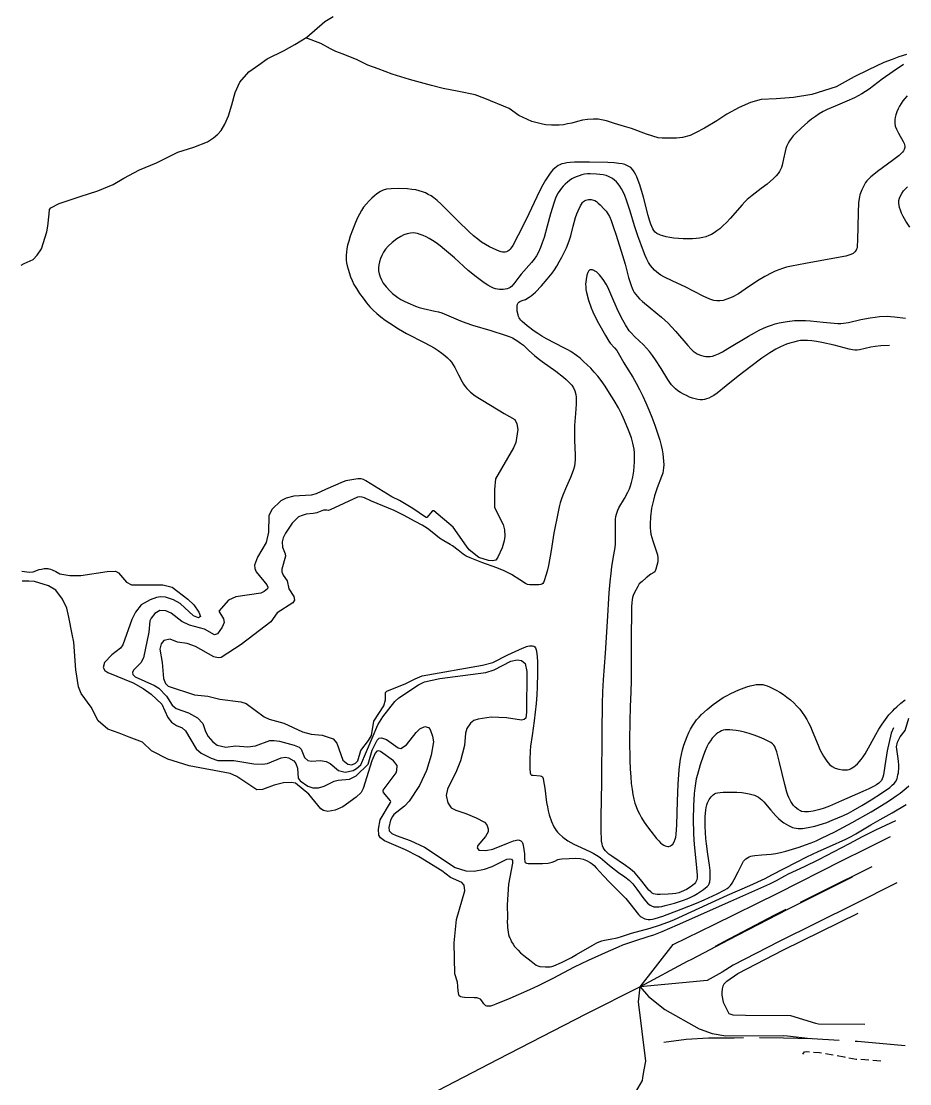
# Model space of a CAD drawing. Header units: millimetres. Extents: x 220021 to 223505, y 489325 to 491820.
# Drawn here: x 220023 to 220579, y 490532 to 491198 of the extents above; entities that cross this region are included whole.
import ezdxf

# ---------------------------------------------------------------- set-up
doc = ezdxf.new("R2010")
doc.units = ezdxf.units.MM
doc.linetypes.add('50M10', pattern=[60, 50, -10])
doc.linetypes.add('5M2P5', pattern=[7.5, 5, -2.5])
for name, color, linetype in [('A0013110', 8, 'Continuous'), ('A0013112', 8, 'Continuous'), ('A0023210', 8, 'Continuous'), ('A0023212', 8, 'Continuous'), ('A0033324', 8, '5M2P5'), ('C0523121', 8, '50M10'), ('E0022112', 8, 'Continuous'), ('F0017111', 8, 'Continuous'), ('F0017114', 8, 'Continuous')]:
    doc.layers.add(name, color=color, linetype=linetype)

msp = doc.modelspace()

# ---------------------------------------------------------------- linework, layer by layer
at = {"layer": 'A0013110', "flags": 128}
msp.add_lwpolyline([(220462.95, 490594.497), (220462.347, 490593.228), (220461.849, 490591.429), (220461.539, 490589.189), (220461.666, 490587.534), (220462.579, 490583.181), (220466.092, 490576.067), (220468.47, 490575.261), (220476.499, 490574.978), (220504.565, 490574.882), (220520.248, 490570.044), (220522.08, 490569.605), (220551.21, 490569.412)], dxfattribs=at)
at = {"layer": 'A0013112', "flags": 128}
msp.add_lwpolyline([(220462.95, 490594.497), (220464.853, 490596.289), (220471.701, 490601.067), (220500.181, 490615.892), (220546.959, 490638.969)], dxfattribs=at)
at = {"layer": 'A0023210'}
msp.add_lwpolyline([(220401.167, 490515.145), (220406.183, 490523.938), (220411.97, 490534.084), (220412.24, 490535.727), (220412.889, 490539.677), (220413.956, 490546.166), (220409.454, 490583.39), (220410.554, 490592.683), (220415.681, 490586.609), (220425.848, 490578.568), (220447.515, 490566.356), (220448.171, 490566.124), (220455.671, 490563.479), (220464.168, 490561.942), (220500.019, 490562.293), (220502.802, 490562.074), (220517.223, 490560.317)], dxfattribs=at)
at = {"layer": 'A0023212', "flags": 128}
for points in [[(220410.554, 490592.683), (220431.221, 490619.178), (220456.891, 490631.79), (220496.753, 490651.416), (220537.088, 490671.982), (220552.143, 490679.453), (220567.198, 490686.923)], [(220571.264, 490657.85), (220544.24, 490644.344), (220497.612, 490621.184), (220468.823, 490606.375), (220461.752, 490602.009), (220452.366, 490596.62), (220410.554, 490592.683)]]:
    msp.add_lwpolyline(points, dxfattribs=at)
at = {"layer": 'A0023212'}
msp.add_lwpolyline([(220543.36, 490661.412), (220502.712, 490641.175), (220465.53, 490622.009), (220442.672, 490609.909), (220440.032, 490608.625), (220410.554, 490592.683), (220376.429, 490575.711), (220348.936, 490561.443), (220321.442, 490547.174), (220262.26, 490516.475), (220241.093, 490505.495), (220230.712, 490500.111), (220213.255, 490491.056), (220191.013, 490479.518), (220184.728, 490476.258), (220172.307, 490469.815), (220132.924, 490449.387), (220112.403, 490438.742), (220079.221, 490422.56), (220040.958, 490401.853), (220024.432, 490393.344)], dxfattribs=at)
at = {"layer": 'A0033324', "flags": 128}
msp.add_lwpolyline([(220512.428, 490550.452), (220513.426, 490551.994), (220514.91, 490552.157), (220522.724, 490551.687), (220538.309, 490548.821), (220545.808, 490547.523), (220562.172, 490546.38)], dxfattribs=at)
at = {"layer": 'C0523121', "flags": 128}
for points in [[(220555.509, 490667.825), (220525.287, 490652.791), (220494.162, 490637.389), (220462.907, 490620.966), (220450.655, 490614.598)], [(220425.316, 490558.1), (220439.249, 490559.988), (220453.352, 490560.808), (220469.369, 490560.849), (220484.546, 490560.978), (220500.31, 490560.782), (220518.189, 490560.29), (220546.59, 490558.672), (220576.366, 490555.988)]]:
    msp.add_lwpolyline(points, dxfattribs=at)
at = {"layer": 'E0022112', "flags": 128}
for points in [[(220022.892, 491044.85), (220024.718, 491045.863), (220030.271, 491048.369), (220032.943, 491051.168), (220035.55, 491055.154), (220038.818, 491065.653), (220039.44, 491069.197), (220040.286, 491076.902), (220040.635, 491079.715), (220041.383, 491080.778), (220046.59, 491083.43), (220059.74, 491087.904), (220070.878, 491091.49), (220080.466, 491095.389), (220087.191, 491099.404), (220097.016, 491104.473), (220107.541, 491108.985), (220120.956, 491115.537), (220130.956, 491118.684), (220139.586, 491122.184), (220143.322, 491124.664), (220145.927, 491126.857), (220148.103, 491129.155), (220150.387, 491133.242), (220152.678, 491138.321), (220154.77, 491145.216), (220156.875, 491153.065), (220159.702, 491159.369), (220165.489, 491166.048), (220171.612, 491170.42), (220176.96, 491174.046), (220187.571, 491179.337), (220194.284, 491183.09), (220201.701, 491187.722), (220212.952, 491197.515), (220218.322, 491200.662)], [(220577.294, 491176.831), (220572.561, 491175.266), (220568.369, 491173.705), (220563.017, 491171.812), (220553.433, 491167.149), (220544.607, 491162.78), (220533.205, 491156.543), (220517.937, 491151.714), (220506.623, 491149.778), (220495.662, 491149.073), (220486.323, 491148.572), (220479.512, 491146.825), (220472.509, 491143.513), (220464.698, 491139.461), (220458.463, 491135.223), (220450.718, 491130.753), (220445.187, 491127.706), (220441.786, 491126.061), (220436.998, 491124.752), (220433.231, 491124.4), (220430.684, 491124.32), (220427.118, 491124.296), (220424.237, 491124.389), (220421.769, 491124.698), (220414.406, 491126.864), (220405.122, 491130.403), (220400.599, 491131.757), (220394.467, 491133.642), (220389.515, 491135.309), (220384.228, 491136.268), (220381.242, 491136.378), (220377.592, 491136.109), (220374.348, 491135.601), (220371.249, 491134.797), (220367.604, 491133.843), (220365.063, 491133.289), (220362.477, 491132.791), (220359.701, 491132.465), (220357.144, 491132.457), (220355.043, 491132.516), (220351.416, 491132.749), (220349.344, 491133.141), (220342.704, 491134.771), (220334.468, 491138.62), (220328.533, 491143.019), (220313.112, 491149.212), (220307.259, 491151.537), (220296.942, 491153.717), (220287.054, 491155.574), (220279.802, 491157.288), (220265.966, 491161.055), (220255.255, 491164.562), (220246.327, 491167.75), (220239.961, 491170.165), (220233.268, 491173.499), (220224.552, 491177.043), (220219.968, 491178.77), (220216.516, 491180.396), (220210.441, 491183.68), (220201.011, 491187.292)]]:
    msp.add_lwpolyline(points, dxfattribs=at)
at = {"layer": 'F0017111'}
for points, elevation in [([(220575.502, 491170.525), (220568.871, 491166.155), (220562.083, 491161.288), (220553.873, 491155.119), (220551.542, 491153.54), (220549.297, 491152.157), (220544.772, 491149.688), (220540.017, 491147.466), (220532.576, 491144.516), (220527.588, 491142.319), (220525.115, 491141.036), (220522.663, 491139.594), (220520.243, 491138.003), (220517.865, 491136.279), (220515.545, 491134.45), (220511.251, 491130.738), (220507.686, 491127.326), (220506.23, 491125.749), (220505.003, 491124.237), (220503.982, 491122.754), (220503.133, 491121.256), (220502.423, 491119.691), (220501.817, 491117.969), (220501.279, 491115.994), (220500.307, 491111.375), (220499.426, 491107.418), (220498.968, 491105.954), (220498.442, 491104.689), (220497.789, 491103.495), (220496.894, 491102.249), (220495.628, 491100.828), (220493.921, 491099.158), (220489.93, 491095.676), (220486.252, 491092.835), (220480.658, 491088.572), (220477.492, 491085.889), (220476.044, 491084.453), (220474.303, 491082.543), (220466.88, 491074.061), (220464.462, 491071.515), (220462.27, 491069.39), (220460.292, 491067.646), (220458.501, 491066.239), (220456.815, 491065.098), (220455.14, 491064.146), (220453.398, 491063.322), (220451.579, 491062.629), (220449.692, 491062.085), (220447.723, 491061.7), (220445.585, 491061.454), (220443.167, 491061.319), (220437.452, 491061.324), (220434.472, 491061.483), (220431.637, 491061.76), (220429.032, 491062.139), (220426.724, 491062.6), (220424.768, 491063.119), (220423.17, 491063.658), (220421.018, 491064.644), (220419.851, 491065.511), (220418.955, 491066.612), (220418.457, 491067.517), (220417.184, 491070.612), (220416.415, 491072.982), (220415.565, 491075.979), (220412.501, 491087.516), (220410.293, 491095.086), (220409.318, 491097.937), (220408.425, 491100.155), (220407.577, 491101.906), (220406.745, 491103.328), (220405.949, 491104.466), (220404.572, 491105.985), (220403.909, 491106.478), (220402.114, 491107.358), (220400.823, 491107.803), (220399.203, 491108.213), (220397.145, 491108.561), (220394.291, 491108.845), (220390.22, 491109.071), (220378.773, 491109.344), (220369.347, 491109.302), (220366.561, 491109.15), (220364.536, 491108.918), (220362.88, 491108.611), (220361.462, 491108.225), (220360.213, 491107.752), (220359.073, 491107.182), (220357.999, 491106.483), (220356.954, 491105.616), (220355.903, 491104.548), (220354.824, 491103.261), (220353.694, 491101.739), (220351.267, 491098.02), (220348.775, 491093.65), (220345.8, 491087.668), (220339.098, 491073.435), (220334.104, 491063.558), (220330.68, 491057.248), (220329.72, 491055.713), (220328.985, 491054.767), (220328.281, 491054.071), (220327.555, 491053.55), (220326.791, 491053.19), (220325.977, 491052.981), (220325.128, 491052.909), (220324.264, 491052.959), (220323.364, 491053.134), (220322.253, 491053.5), (220320.716, 491054.141), (220316.162, 491056.35), (220313.622, 491057.766), (220311.199, 491059.308), (220308.784, 491061.081), (220306.186, 491063.226), (220303.255, 491065.854), (220296.444, 491072.432), (220285.86, 491083.046), (220283.36, 491085.349), (220281.372, 491086.961), (220279.605, 491088.162), (220277.821, 491089.185), (220275.979, 491090.074), (220274.085, 491090.826), (220272.126, 491091.439), (220269.991, 491091.924), (220267.549, 491092.293), (220264.738, 491092.556), (220258.958, 491092.792), (220254.485, 491092.686), (220251.556, 491092.341), (220249.627, 491091.807), (220247.838, 491090.989), (220245.524, 491089.463), (220244.073, 491088.306), (220242.445, 491086.84), (220240.682, 491085.065), (220238.915, 491083.097), (220237.298, 491081.086), (220235.927, 491079.099), (220234.676, 491076.884), (220233.36, 491074.105), (220231.862, 491070.574), (220230.327, 491066.684), (220228.971, 491062.976), (220227.956, 491059.866), (220227.254, 491057.292), (220226.785, 491055.066), (220226.482, 491053.035), (220226.319, 491051.168), (220226.282, 491049.466), (220226.363, 491047.898), (220226.588, 491046.303), (220226.987, 491044.487), (220227.579, 491042.323), (220229.18, 491037.516), (220230.12, 491035.187), (220231.269, 491032.81), (220232.783, 491030.179), (220234.748, 491027.178), (220236.975, 491024.055), (220239.206, 491021.147), (220241.264, 491018.699), (220243.29, 491016.581), (220245.504, 491014.573), (220248.062, 491012.506), (220250.85, 491010.427), (220253.69, 491008.439), (220259.081, 491004.977), (220264.195, 491002.114), (220275.615, 490996.272), (220281.432, 490992.978), (220283.978, 490991.363), (220286.242, 490989.791), (220288.204, 490988.275), (220289.874, 490986.813), (220291.271, 490985.398), (220292.427, 490983.996), (220293.45, 490982.466), (220294.465, 490980.642), (220296.714, 490976.042), (220298.916, 490971.815), (220299.942, 490970.178), (220300.966, 490968.765), (220302.023, 490967.498), (220304.299, 490965.215), (220307.089, 490962.876), (220325.26, 490951.804), (220332.07, 490948.101), (220333.323, 490945.509), (220333.801, 490941.789), (220332.641, 490933.731), (220331.231, 490930.356), (220319.937, 490911.067), (220319.224, 490904.318), (220319.32, 490892.92), (220324.7, 490882.332), (220325.629, 490879.123), (220325.706, 490875.15), (220325.32, 490872.068), (220324.052, 490867.839), (220321.438, 490861.907), (220320.023, 490860.079), (220318.063, 490859.601), (220315.561, 490859.718), (220309.424, 490861.684), (220303.366, 490866.542), (220301.748, 490868.861), (220293.373, 490880.74), (220281.317, 490890.857), (220280.948, 490890.945), (220280.592, 490890.933), (220280.364, 490890.857), (220276.911, 490886.837), (220276.49, 490886.788), (220275.996, 490886.961), (220268.184, 490892.292), (220259.719, 490897.307), (220254.94, 490899.683), (220238.607, 490909.689), (220237.26, 490910.586), (220235.765, 490911.034), (220233.671, 490910.934), (220226.092, 490909.627), (220224.402, 490909.017), (220213.436, 490904.345), (220207.623, 490901.594), (220204.505, 490900.656), (220193.574, 490900.037), (220188.705, 490898.873), (220185.411, 490897.108), (220179.805, 490891.845), (220177.885, 490887.843), (220177.785, 490877.667), (220176.261, 490871.073), (220170.779, 490861.882), (220169.011, 490856.814), (220169.159, 490854.706), (220170.034, 490852.678), (220176.71, 490844.628), (220177.297, 490843.14), (220177.008, 490842.102), (220175.118, 490840.335), (220172.959, 490839.369), (220157.246, 490837.052), (220152.742, 490834.949), (220146.693, 490828.097), (220149.476, 490823.181), (220149.87, 490821.035), (220148.771, 490817.957), (220145.804, 490813.886), (220143.886, 490813.219), (220137.606, 490816.753), (220128.204, 490819.223), (220123.355, 490821.658), (220116.793, 490826.801), (220113.512, 490828.386), (220109.746, 490828.42), (220106.543, 490826.545), (220104.273, 490823.765), (220103.462, 490821.983), (220102.709, 490814.974), (220099.407, 490798.864), (220097.767, 490795.809), (220093.147, 490791.11), (220092.545, 490789.721), (220092.836, 490788.298), (220094.324, 490786.867), (220106.341, 490781.57), (220109.025, 490779.866), (220113.83, 490774.834), (220117.443, 490769.239), (220119.861, 490767.006), (220127.606, 490764.373), (220133.238, 490761.223), (220136.516, 490757.726), (220138.208, 490752.775), (220139.866, 490749.609), (220142.896, 490746.218), (220145.619, 490744.165), (220151.024, 490742.951), (220157.028, 490743.777), (220164.72, 490743.011), (220169.552, 490743.801), (220178.578, 490747.044), (220181.193, 490747.144), (220184.546, 490746.568), (220193.825, 490744.211), (220196.982, 490742.942), (220198.253, 490741.629), (220200.324, 490736.336), (220202.458, 490734.577), (220204.579, 490734.041), (220210.258, 490734.506), (220213.843, 490734), (220216.384, 490732.707), (220221.608, 490728.192), (220225.784, 490727.113), (220230.768, 490728.264), (220232.936, 490729.482), (220235.584, 490731.865), (220246.215, 490756.816), (220249.401, 490761.936), (220256.897, 490771.502), (220259.338, 490773.723), (220271.764, 490781.958), (220275.414, 490783.762), (220285.102, 490785.848), (220313.861, 490789.615), (220319.074, 490791.378), (220329.583, 490796.673), (220333.538, 490797.614), (220336.148, 490797.186), (220338.503, 490795.21), (220339.429, 490790.231), (220339.355, 490764.878), (220338.884, 490761.136), (220337.837, 490760.139), (220336.242, 490759.775), (220326.775, 490761.276), (220317.091, 490761.727), (220309.042, 490760.49), (220306.42, 490759.512), (220304.222, 490757.911), (220302.042, 490754.666), (220301.034, 490751.729), (220300.447, 490744.023), (220298.034, 490734.42), (220295.478, 490728.03), (220289.859, 490716.581), (220289.021, 490712.583), (220289.961, 490707.927), (220292.1, 490704.82), (220295.048, 490703.324), (220301.31, 490701.346), (220307.808, 490698.602), (220312.947, 490695.888), (220314.534, 490694.205), (220315.407, 490691.794), (220315.222, 490689.882), (220313.635, 490686.944), (220308.753, 490681.344), (220308.419, 490679.806), (220309.361, 490678.344), (220313.825, 490678.064), (220318.157, 490679.053), (220328.094, 490682.944), (220330.179, 490683.789), (220331.187, 490684.154), (220332.155, 490684.45), (220333.069, 490684.653), (220333.916, 490684.74), (220334.681, 490684.689), (220335.029, 490684.604), (220335.352, 490684.476), (220335.699, 490684.266), (220336.011, 490683.996), (220336.29, 490683.669), (220336.538, 490683.289), (220336.758, 490682.861), (220336.952, 490682.388), (220337.271, 490681.326), (220337.515, 490680.134), (220337.702, 490678.846), (220337.981, 490676.107), (220338.076, 490673.088), (220338.301, 490671), (220338.505, 490670.571), (220338.818, 490670.348), (220339.337, 490670.195), (220340.408, 490670.077), (220345.629, 490669.922), (220349.357, 490669.971), (220352.795, 490670.225), (220355.299, 490670.736), (220356.972, 490671.381), (220358.987, 490672.439), (220359.978, 490672.74), (220361.435, 490672.95), (220366.07, 490673.229), (220370.298, 490673.279), (220372.876, 490673.081), (220374.891, 490672.643), (220376.967, 490671.839), (220379.247, 490670.556), (220380.412, 490669.706), (220381.626, 490668.666), (220382.937, 490667.385), (220387.594, 490662.228), (220391.235, 490658.327), (220398.683, 490651.005), (220401.453, 490648.068), (220404.08, 490644.966), (220409.55, 490638.026), (220410.432, 490637.079), (220411.121, 490636.496), (220412.547, 490635.663), (220413.395, 490635.353), (220414.378, 490635.114), (220415.496, 490634.973), (220416.738, 490634.966), (220418.126, 490635.13), (220419.8, 490635.509), (220424.648, 490637.075), (220436.174, 490641.348), (220445.729, 490645.137), (220450.543, 490647.209), (220458.73, 490650.991), (220463.474, 490653.457), (220464.886, 490654.351), (220465.984, 490655.209), (220466.968, 490656.265), (220468.026, 490657.782), (220469.288, 490659.913), (220471.898, 490664.866), (220474.535, 490670.258), (220475.248, 490671.391), (220475.978, 490672.275), (220476.775, 490672.987), (220477.672, 490673.591), (220478.665, 490674.098), (220479.737, 490674.507), (220480.909, 490674.82), (220482.348, 490675.055), (220486.763, 490675.388), (220492.587, 490675.83), (220495.409, 490676.239), (220498.335, 490676.852), (220501.702, 490677.729), (220509.983, 490680.235), (220514.025, 490681.61), (220517.486, 490682.921), (220520.654, 490684.27), (220523.975, 490685.807), (220532.325, 490689.921), (220543.341, 490695.788), (220555.1, 490702.434), (220564.31, 490707.972), (220567.866, 490710.264), (220570.837, 490712.299), (220573.315, 490714.119), (220577.161, 490717.283), (220578.666, 490718.709)], 60), ([(220577.693, 491150.864), (220576.258, 491149.309), (220575.024, 491147.772), (220573.911, 491146.166), (220572.909, 491144.472), (220572.031, 491142.691), (220571.286, 491140.843), (220570.692, 491139.039), (220570.264, 491137.411), (220570.01, 491136.053), (220569.911, 491134.906), (220569.935, 491133.873), (220570.266, 491131.891), (220570.931, 491129.946), (220572.197, 491127.483), (220575.157, 491122.354), (220575.75, 491121.106), (220576.06, 491120.167), (220576.17, 491119.389), (220576.151, 491118.647), (220576.014, 491117.917), (220575.758, 491117.197), (220575.365, 491116.472), (220574.768, 491115.681), (220573.887, 491114.751), (220572.632, 491113.609), (220568.522, 491110.375), (220559.196, 491103.576), (220556.753, 491101.656), (220554.901, 491100.067), (220553.527, 491098.756), (220552.51, 491097.646), (220551.701, 491096.559), (220550.947, 491095.293), (220549.328, 491091.993), (220548.132, 491088.912), (220547.786, 491087.541), (220547.322, 491083.998), (220547.007, 491077.719), (220546.697, 491060.493), (220546.474, 491056.812), (220546.292, 491055.728), (220546.052, 491054.907), (220545.75, 491054.245), (220544.949, 491053.123), (220543.885, 491052.211), (220542.327, 491051.437), (220541.14, 491051.048), (220539.194, 491050.567), (220531.169, 491048.991), (220513.996, 491045.91), (220505.322, 491044.255), (220502.158, 491043.508), (220499.566, 491042.757), (220497.273, 491041.945), (220495.055, 491041.031), (220492.869, 491040.02), (220488.597, 491037.756), (220484.055, 491034.961), (220476.297, 491029.727), (220471.977, 491026.954), (220468.155, 491024.881), (220464.822, 491023.443), (220462.45, 491022.739), (220460.486, 491022.459), (220458.543, 491022.416), (220456.578, 491022.686), (220454.18, 491023.453), (220450.036, 491025.395), (220438.712, 491031.223), (220430.941, 491034.892), (220425.367, 491037.534), (220423.517, 491038.545), (220422.019, 491039.515), (220420.681, 491040.559), (220419.428, 491041.74), (220418.212, 491043.103), (220416.999, 491044.689), (220415.806, 491046.519), (220414.665, 491048.608), (220413.59, 491050.971), (220412.53, 491053.632), (220409.006, 491063.28), (220406.998, 491069.377), (220404.242, 491078.608), (220401.929, 491085.58), (220400.827, 491088.428), (220399.778, 491090.776), (220398.753, 491092.734), (220397.726, 491094.4), (220396.677, 491095.828), (220395.59, 491097.059), (220394.45, 491098.129), (220393.252, 491099.047), (220391.993, 491099.815), (220390.655, 491100.439), (220389.156, 491100.937), (220387.396, 491101.33), (220385.331, 491101.636), (220383.128, 491101.857), (220379.126, 491102.038), (220377.411, 491101.968), (220375.722, 491101.752), (220373.962, 491101.374), (220372.192, 491100.861), (220370.512, 491100.255), (220368.995, 491099.582), (220367.599, 491098.816), (220366.252, 491097.916), (220364.905, 491096.856), (220363.58, 491095.66), (220362.321, 491094.366), (220361.165, 491093.007), (220360.121, 491091.595), (220359.193, 491090.14), (220358.363, 491088.597), (220357.541, 491086.72), (220356.613, 491084.206), (220354.325, 491077.012), (220352.201, 491069.229), (220350.306, 491062.214), (220349.197, 491058.896), (220347.987, 491055.796), (220346.743, 491053.053), (220345.492, 491050.735), (220344.105, 491048.637), (220342.412, 491046.488), (220336.04, 491039.286), (220334.411, 491037.284), (220331.345, 491033.163), (220329.849, 491031.542), (220329.062, 491030.922), (220328.185, 491030.412), (220327.181, 491030.021), (220326.028, 491029.753), (220324.785, 491029.599), (220322.314, 491029.586), (220321.114, 491029.74), (220319.878, 491030.034), (220318.545, 491030.506), (220316.998, 491031.239), (220315.109, 491032.327), (220312.806, 491033.819), (220307.684, 491037.525), (220302.821, 491041.543), (220294.182, 491049.339), (220288.012, 491054.678), (220285.195, 491056.933), (220282.65, 491058.843), (220280.408, 491060.386), (220278.379, 491061.619), (220276.439, 491062.619), (220274.506, 491063.45), (220272.662, 491064.112), (220271.033, 491064.592), (220269.702, 491064.886), (220268.594, 491065.02), (220266.601, 491064.949), (220264.595, 491064.538), (220262.568, 491063.821), (220260.533, 491062.834), (220258.149, 491061.306), (220255.103, 491058.956), (220252.589, 491056.681), (220251.013, 491054.807), (220249.752, 491052.892), (220248.697, 491050.936), (220247.857, 491048.98), (220247.219, 491047.001), (220246.795, 491045.04), (220246.606, 491043.134), (220246.674, 491041.281), (220247.003, 491039.439), (220247.582, 491037.591), (220248.415, 491035.722), (220249.617, 491033.657), (220251.395, 491031.236), (220253.92, 491028.47), (220255.4, 491027.097), (220256.986, 491025.809), (220258.713, 491024.593), (220260.628, 491023.416), (220262.757, 491022.259), (220265.038, 491021.145), (220269.734, 491019.176), (220272.104, 491018.363), (220274.535, 491017.676), (220281.934, 491016.104), (220284.142, 491015.537), (220286.247, 491014.868), (220290.595, 491013.124), (220298.041, 491009.867), (220301.248, 491008.655), (220305.493, 491007.232), (220316.905, 491003.799), (220325.942, 491001.046), (220328.526, 491000.118), (220330.463, 490999.276), (220332.22, 490998.362), (220333.925, 490997.308), (220335.624, 490996.065), (220337.351, 490994.61), (220340.817, 490991.385), (220344.386, 490988.15), (220346.545, 490986.405), (220349.123, 490984.49), (220357.653, 490978.4), (220362.411, 490974.733), (220364.248, 490973.151), (220365.714, 490971.762), (220367.674, 490969.578), (220368.76, 490967.919), (220369.541, 490966.2), (220370.19, 490963.789), (220370.421, 490962.153), (220370.513, 490960.162), (220370.428, 490957.777), (220369.923, 490951.854), (220369.415, 490944.381), (220369.335, 490939.929), (220369.433, 490935.021), (220369.774, 490926.023), (220369.791, 490923.007), (220369.636, 490920.795), (220369.291, 490918.863), (220368.739, 490916.772), (220367.963, 490914.435), (220366.946, 490911.848), (220364.369, 490906.16), (220362.035, 490900.847), (220361.152, 490898.441), (220360.411, 490896.019), (220359.757, 490893.411), (220359.109, 490890.373), (220356.529, 490876.886), (220354.687, 490866.128), (220353.067, 490856.786), (220352.272, 490853.226), (220351.519, 490850.456), (220350.325, 490847), (220349.877, 490846.081), (220349.458, 490845.49), (220348.98, 490845.084), (220348.247, 490844.81), (220347.034, 490844.638), (220343.174, 490844.536), (220341.313, 490844.634), (220339.943, 490844.873), (220338.745, 490845.381), (220335.101, 490847.707), (220329.905, 490850.996), (220327.482, 490852.343), (220325.23, 490853.436), (220320.753, 490855.218), (220311.285, 490858.589), (220303.962, 490861.463), (220301.495, 490862.63), (220299.706, 490863.694), (220296.46, 490866.204), (220292.97, 490868.927), (220291.41, 490869.93), (220287.471, 490872.071), (220284.87, 490873.828), (220280.178, 490877.653), (220277.259, 490879.88), (220274.026, 490881.91), (220269.549, 490884.187), (220262.186, 490888.136), (220256.37, 490891.188), (220242.25, 490897.071), (220237.796, 490899.09), (220236.422, 490899.576), (220234.645, 490899.659), (220233.431, 490899.537), (220216.307, 490891.527), (220215.173, 490891.244), (220214.323, 490891.285), (220212.987, 490891.406), (220212.137, 490891.406), (220208.042, 490889.731), (220206.887, 490889.408), (220205.674, 490889.232), (220201.339, 490888.847), (220198.748, 490887.996), (220196.478, 490887.237), (220192.613, 490883.273), (220188.466, 490876.952), (220186.986, 490874.112), (220186.272, 490871.431), (220186.49, 490868.219), (220188.124, 490864.022), (220188.286, 490862.457), (220186.006, 490854.37), (220186.018, 490852.783), (220186.833, 490850.677), (220189.345, 490847.105), (220190.399, 490842.082), (220193.691, 490837.296), (220193.932, 490834.914), (220193.042, 490833.198), (220183.089, 490826.93), (220179.204, 490821.409), (220168.515, 490813.215), (220160.577, 490807.225), (220148.14, 490799.097), (220146.261, 490798.899), (220143.6, 490799.569), (220131.931, 490805.907), (220126.779, 490807.75), (220120.753, 490808.604), (220116.157, 490810.465), (220112.271, 490809.722), (220110.458, 490807.66), (220109.778, 490804.228), (220111.184, 490795.84), (220112.035, 490785.966), (220113.197, 490782.697), (220114.997, 490781.11), (220131.425, 490775.721), (220139.818, 490774.788), (220147.347, 490772.988), (220160.451, 490771.373), (220163.655, 490770.139), (220175.035, 490761.851), (220178.127, 490760.519), (220187.362, 490757.838), (220199.024, 490752.465), (220204.454, 490751.122), (220211.438, 490750.486), (220218.195, 490748.098), (220220.459, 490745.324), (220224.371, 490734.803), (220227.429, 490732.318), (220229.964, 490731.902), (220232.237, 490732.777), (220233.577, 490734.31), (220235.57, 490740.77), (220240.417, 490747.137), (220242.161, 490750.274), (220243.79, 490759.222), (220250.066, 490768.753), (220250.958, 490772.525), (220251.062, 490777.115), (220251.839, 490777.938), (220263.727, 490782.675), (220269.626, 490785.764), (220274.047, 490787.495), (220311.786, 490794.276), (220318.209, 490795.961), (220327.708, 490800.803), (220336.811, 490804.869), (220338.427, 490805.574), (220339.249, 490805.874), (220340.087, 490806.111), (220341.161, 490806.304), (220342.253, 490806.431), (220343.019, 490806.435), (220343.827, 490806.161), (220344.475, 490805.696), (220345.019, 490805.042), (220345.466, 490803.936), (220345.838, 490801.657), (220346.116, 490796.728), (220346.239, 490789.261), (220346.072, 490780.639), (220345.795, 490775.73), (220345.352, 490770.323), (220344.777, 490764.724), (220344.124, 490759.333), (220342.805, 490750.229), (220341.895, 490743.459), (220341.654, 490740.639), (220341.429, 490734.812), (220341.428, 490729.454), (220341.624, 490726.727), (220341.793, 490726.098), (220342.038, 490725.692), (220342.512, 490725.43), (220343.398, 490725.262), (220347.785, 490724.896), (220348.72, 490724.678), (220349.278, 490724.213), (220349.653, 490723.313), (220350.005, 490721.833), (220350.728, 490717.264), (220351.921, 490708.192), (220352.416, 490705.419), (220352.978, 490702.896), (220353.608, 490700.553), (220355.037, 490696.305), (220356.507, 490692.981), (220357.234, 490691.692), (220357.983, 490690.571), (220358.783, 490689.552), (220359.695, 490688.573), (220362.111, 490686.506), (220365.289, 490684.289), (220369.034, 490682.131), (220371.302, 490681.016), (220379.076, 490677.551), (220381.149, 490676.512), (220383.112, 490675.315), (220385.379, 490673.667), (220391.381, 490668.815), (220397.017, 490664.365), (220400.905, 490661.579), (220403.589, 490659.565), (220404.74, 490658.506), (220405.903, 490657.242), (220408.482, 490653.915), (220412.876, 490647.798), (220414.09, 490646.315), (220415.124, 490645.225), (220416.025, 490644.432), (220416.838, 490643.849), (220417.601, 490643.43), (220419.128, 490642.936), (220420.001, 490642.827), (220422.332, 490642.909), (220424.007, 490643.159), (220426.212, 490643.617), (220432.086, 490645.161), (220437.688, 490646.941), (220439.998, 490647.843), (220442.182, 490648.845), (220444.366, 490649.995), (220446.481, 490651.233), (220450.061, 490653.633), (220452.447, 490655.614), (220453.191, 490656.436), (220453.7, 490657.353), (220454.047, 490658.608), (220454.283, 490660.399), (220454.373, 490662.736), (220454.259, 490665.588), (220453.911, 490668.88), (220452.872, 490675.849), (220451.979, 490682.26), (220451.658, 490685.631), (220451.283, 490693.106), (220451.243, 490699.297), (220451.354, 490701.529), (220451.568, 490703.423), (220451.891, 490705.142), (220452.297, 490706.695), (220452.755, 490708.051), (220453.24, 490709.192), (220453.755, 490710.159), (220454.908, 490711.769), (220456.228, 490713.054), (220456.956, 490713.558), (220457.837, 490713.968), (220458.994, 490714.287), (220460.538, 490714.517), (220462.526, 490714.663), (220465.003, 490714.73), (220471.083, 490714.621), (220474.064, 490714.421), (220476.616, 490714.113), (220478.747, 490713.713), (220480.533, 490713.243), (220482.048, 490712.719), (220483.359, 490712.14), (220484.529, 490711.5), (220485.625, 490710.773), (220486.732, 490709.86), (220487.939, 490708.641), (220492.37, 490703.31), (220495.546, 490699.808), (220497.185, 490698.247), (220498.867, 490696.826), (220500.52, 490695.576), (220503.41, 490693.725), (220504.631, 490693.114), (220505.794, 490692.655), (220506.964, 490692.307), (220508.17, 490692.067), (220509.435, 490691.935), (220510.785, 490691.913), (220512.259, 490692.002), (220515.743, 490692.513), (220519.882, 490693.428), (220524.596, 490694.783), (220527.459, 490695.781), (220530.789, 490697.063), (220537.841, 490700.095), (220541.013, 490701.625), (220543.917, 490703.141), (220549.402, 490706.272), (220555.238, 490709.889), (220561.727, 490714.138), (220566.77, 490717.714), (220568.382, 490719.037), (220569.558, 490720.174), (220570.432, 490721.235), (220571.377, 490723.089), (220571.963, 490725.53), (220572.202, 490726.755), (220572.375, 490727.986), (220572.454, 490728.947), (220572.486, 490729.911), (220572.439, 490731.85), (220572.287, 490733.797), (220572.082, 490735.749), (220570.966, 490743.06), (220571.619, 490745.954), (220573.296, 490749.261), (220576.391, 490753.245), (220578.829, 490761.109)], 65), ([(220579.323, 491068.607), (220576.879, 491072.409), (220575.279, 491075.235), (220574.233, 491077.457), (220573.494, 491079.379), (220572.982, 491081.046), (220572.664, 491082.435), (220572.503, 491083.546), (220572.47, 491084.452), (220572.535, 491085.249), (220572.879, 491086.773), (220573.476, 491088.282), (220574.292, 491089.764), (220575.492, 491091.346), (220578.015, 491093.856)], 70), ([(220569.19, 490754.996), (220567.585, 490751.616), (220565.168, 490740.528), (220563.81, 490731.083), (220562.944, 490725.458), (220562.56, 490723.982), (220562.133, 490722.954), (220561.598, 490722.057), (220560.875, 490721.192), (220559.878, 490720.313), (220558.498, 490719.362), (220556.521, 490718.245), (220553.711, 490716.854), (220549.945, 490715.128), (220536.653, 490709.173), (220528.978, 490705.844), (220525.737, 490704.655), (220522.941, 490703.779), (220518.769, 490702.764), (220515.916, 490702.409), (220513.409, 490702.402), (220511.535, 490702.658), (220510.833, 490702.911), (220509.357, 490703.814), (220507.562, 490705.38), (220506.605, 490706.429), (220504.834, 490708.797), (220504.125, 490710.003), (220503.515, 490711.303), (220502.952, 490712.823), (220502.388, 490714.672), (220501.119, 490719.486), (220497.69, 490733.266), (220495.987, 490739.891), (220495.324, 490741.96), (220494.739, 490743.291), (220494.143, 490744.203), (220493.419, 490744.981), (220492.336, 490745.781), (220490.636, 490746.725), (220488.16, 490747.886), (220485.145, 490749.152), (220481.932, 490750.362), (220478.81, 490751.385), (220475.867, 490752.202), (220473.142, 490752.826), (220470.671, 490753.271), (220468.481, 490753.557), (220466.595, 490753.706), (220465.021, 490753.737), (220463.688, 490753.647), (220462.508, 490753.428), (220461.4, 490753.071), (220460.312, 490752.55), (220459.196, 490751.842), (220458.022, 490750.923), (220456.817, 490749.792), (220455.624, 490748.452), (220454.474, 490746.897), (220453.361, 490745.092), (220452.267, 490742.991), (220451.181, 490740.568), (220450.108, 490737.867), (220448.056, 490731.881), (220446.317, 490725.784), (220445.652, 490722.95), (220445.121, 490720.138), (220444.7, 490717.145), (220444.371, 490713.81), (220443.94, 490706.173), (220443.768, 490697.642), (220443.907, 490689.009), (220444.133, 490684.6), (220444.499, 490679.853), (220445.54, 490669.687), (220446.185, 490662.726), (220446.188, 490660.999), (220446.006, 490659.862), (220445.663, 490658.906), (220445.147, 490658.022), (220444.443, 490657.177), (220443.534, 490656.342), (220442.417, 490655.506), (220439.567, 490653.815), (220436.272, 490652.294), (220434.641, 490651.716), (220432.869, 490651.267), (220430.732, 490650.929), (220428.12, 490650.689), (220422.942, 490650.505), (220421.16, 490650.569), (220419.905, 490650.747), (220418.938, 490651.048), (220418.044, 490651.502), (220417.096, 490652.228), (220415.988, 490653.365), (220411.623, 490658.913), (220408.643, 490662.479), (220407.127, 490664.056), (220405.505, 490665.548), (220403.612, 490667.073), (220401.26, 490668.77), (220392.716, 490674.502), (220390.826, 490675.915), (220389.569, 490677.038), (220388.691, 490678.034), (220387.985, 490679.036), (220387.405, 490680.066), (220386.948, 490681.115), (220386.607, 490682.243), (220386.361, 490683.767), (220386.188, 490686.072), (220386.07, 490689.452), (220386.063, 490699.096), (220386.55, 490720.918), (220386.718, 490752.636), (220386.897, 490769.958), (220387.164, 490777.553), (220387.607, 490785.128), (220388.778, 490801.846), (220389.938, 490821.623), (220391.106, 490839.544), (220391.691, 490846.476), (220392.237, 490851.886), (220392.725, 490855.788), (220393.172, 490858.636), (220394.05, 490863.328), (220394.782, 490868.015), (220394.983, 490870.297), (220395.072, 490872.642), (220395.007, 490878.025), (220394.956, 490883.55), (220395.09, 490885.72), (220395.329, 490887.463), (220395.638, 490888.893), (220396.004, 490890.137), (220396.502, 490891.38), (220397.234, 490892.82), (220400.694, 490898.697), (220402.847, 490902.725), (220403.736, 490904.7), (220404.497, 490906.674), (220405.126, 490908.585), (220405.987, 490911.956), (220406.512, 490915.758), (220406.941, 490921.546), (220407.007, 490924.59), (220406.901, 490927.3), (220406.66, 490929.638), (220405.978, 490933.35), (220404.973, 490936.76), (220403.283, 490941.369), (220400.717, 490947.546), (220398.983, 490951.27), (220396.825, 490955.463), (220394.212, 490960.075), (220391.374, 490964.734), (220388.605, 490968.984), (220386.13, 490972.487), (220383.884, 490975.374), (220381.729, 490977.891), (220379.554, 490980.243), (220377.34, 490982.464), (220375.091, 490984.549), (220372.834, 490986.48), (220370.674, 490988.197), (220367.046, 490990.767), (220365.215, 490991.842), (220362.752, 490993.147), (220351.822, 490998.772), (220348.825, 491000.445), (220346.352, 491001.965), (220344.086, 491003.505), (220339.645, 491006.851), (220336.583, 491009.461), (220335.745, 491010.345), (220335.164, 491011.119), (220334.698, 491011.909), (220334.313, 491012.772), (220333.999, 491013.749), (220333.564, 491015.995), (220333.362, 491017.935), (220333.383, 491019.294), (220333.639, 491020.389), (220334.177, 491021.338), (220334.583, 491021.75), (220335.108, 491022.095), (220336.57, 491022.639), (220338.589, 491023.421), (220340.946, 491024.703), (220342.145, 491025.537), (220343.438, 491026.594), (220344.943, 491027.988), (220348.667, 491031.823), (220352.348, 491035.961), (220355.457, 491039.911), (220356.89, 491041.981), (220358.318, 491044.248), (220359.803, 491046.829), (220361.375, 491049.773), (220364.294, 491055.77), (220365.39, 491058.329), (220366.273, 491060.73), (220367.051, 491063.271), (220368.577, 491069.195), (220370.09, 491074.682), (220370.844, 491076.911), (220371.605, 491078.863), (220373.111, 491082.057), (220374.372, 491084.115), (220374.942, 491084.74), (220375.587, 491085.193), (220376.368, 491085.537), (220378.111, 491085.944), (220379.716, 491085.986), (220381.284, 491085.644), (220382.15, 491085.257), (220383.136, 491084.638), (220384.273, 491083.742), (220385.513, 491082.623), (220388.032, 491080.008), (220389.207, 491078.58), (220390.276, 491077.062), (220391.247, 491075.344), (220392.305, 491072.912), (220393.678, 491069.148), (220395.503, 491063.705), (220399.477, 491050.937), (220401.04, 491045.416), (220403.237, 491037.199), (220404.778, 491032.172), (220405.444, 491030.448), (220406.107, 491029.011), (220406.83, 491027.736), (220407.683, 491026.513), (220408.741, 491025.232), (220410.115, 491023.801), (220411.921, 491022.13), (220416.776, 491018.063), (220423.821, 491012.22), (220427.968, 491008.436), (220430.171, 491006.218), (220432.602, 491003.578), (220440.41, 490994.456), (220442.273, 490992.422), (220443.732, 490991.037), (220445.011, 490990.055), (220446.297, 490989.271), (220447.615, 490988.639), (220448.949, 490988.152), (220450.286, 490987.804), (220451.623, 490987.595), (220452.958, 490987.524), (220454.306, 490987.602), (220455.764, 490987.881), (220457.444, 490988.424), (220459.476, 490989.304), (220462.048, 490990.635), (220465.367, 490992.541), (220478.339, 491000.43), (220482.01, 491002.516), (220485.099, 491004.125), (220487.799, 491005.394), (220490.285, 491006.438), (220492.679, 491007.31), (220495.088, 491008.043), (220497.585, 491008.667), (220502.581, 491009.593), (220507.15, 491010.091), (220511.519, 491010.25), (220514.016, 491010.18), (220517.122, 491009.952), (220525.149, 491009.076), (220531.933, 491008.394), (220534.217, 491008.293), (220536.1, 491008.328), (220537.828, 491008.476), (220541.031, 491009.011), (220548.767, 491010.804), (220554.608, 491011.928), (220557.6, 491012.341), (220560.427, 491012.627), (220565.081, 491012.848), (220567.186, 491012.764), (220569.68, 491012.515), (220576.609, 491011.571)], 70), ([(220023.345, 490853.203), (220028.144, 490852.463), (220030.337, 490852.742), (220034.054, 490854.163), (220035.612, 490854.469), (220037.159, 490854.702), (220037.925, 490854.768), (220038.684, 490854.788), (220039.435, 490854.754), (220040.177, 490854.655), (220041.273, 490854.377), (220042.35, 490853.975), (220044.474, 490852.965), (220047.085, 490851.496), (220053.342, 490850.402), (220060.116, 490850.444), (220076.784, 490852.877), (220081.992, 490853.103), (220083.853, 490852.072), (220088.859, 490846.147), (220091.939, 490844.659), (220111.564, 490844.512), (220117.384, 490843.108), (220127.25, 490835.519), (220130.914, 490832.026), (220134.036, 490827.495), (220135.07, 490824.65), (220133.975, 490823.961), (220130.847, 490825.082), (220122.317, 490832.82), (220118.185, 490835.151), (220113.203, 490836.747), (220110.109, 490836.972), (220107.571, 490836.539), (220103.602, 490835.171), (220097.898, 490832.114), (220094.515, 490827.545), (220092.161, 490822.752), (220086.601, 490806.921), (220085.055, 490804.882), (220079.684, 490800.809), (220075.052, 490795.898), (220074.283, 490792.853), (220075.292, 490790.998), (220077.199, 490789.634), (220093.004, 490783.257), (220099.297, 490779.717), (220104.235, 490776.159), (220110.867, 490769.842), (220114.775, 490761.515), (220116.948, 490758.609), (220120.205, 490756.501), (220123.681, 490754.973), (220125.828, 490753.182), (220132.481, 490741.75), (220135.599, 490739.082), (220141.806, 490735.938), (220146.013, 490734.62), (220156.079, 490734.491), (220168.648, 490732.358), (220173.693, 490732.291), (220177.184, 490732.746), (220185.751, 490736.18), (220188.334, 490736.632), (220190.325, 490736.299), (220193.617, 490734.276), (220194.838, 490732.731), (220195.883, 490729.657), (220196.367, 490723.416), (220197.526, 490721.735), (220202.29, 490718.532), (220205.516, 490717.499), (220209.027, 490717.383), (220212.551, 490718.451), (220218.796, 490721.481), (220221.45, 490722.172), (220228.53, 490722.752), (220232.546, 490725.014), (220240.179, 490732.213), (220242.677, 490740.93), (220245.85, 490747.229), (220247.112, 490748.42), (220248.569, 490748.664), (220251.644, 490747.618), (220258.936, 490742.375), (220260.628, 490742.094), (220264.11, 490744.329), (220270.138, 490752.133), (220272.61, 490754.317), (220275.598, 490755.814), (220277.901, 490755.268), (220278.946, 490753.873), (220280.479, 490749.751), (220280.997, 490746.166), (220279.548, 490737.84), (220276.636, 490728.205), (220272.371, 490718.763), (220265.838, 490708.967), (220262.833, 490705.967), (220256.284, 490700.755), (220255.32, 490699.466), (220254.213, 490697.054), (220253.056, 490692.568), (220253.386, 490690.563), (220255.014, 490688.808), (220257.628, 490687.466), (220266.412, 490684.437), (220275.398, 490680.142), (220294.652, 490667.493), (220301.402, 490665.322), (220306.432, 490665.163), (220312.932, 490666.43), (220317.754, 490668.065), (220327.047, 490672.636), (220328.963, 490672.995), (220329.907, 490672.678), (220330.441, 490671.941), (220330.598, 490670.282), (220328.116, 490657.055), (220327.245, 490644.059), (220327.346, 490636.147), (220327.305, 490633.045), (220327.326, 490631.506), (220327.398, 490629.983), (220327.536, 490628.48), (220327.759, 490627.002), (220328.082, 490625.556), (220328.523, 490624.145), (220328.84, 490623.338), (220329.197, 490622.543), (220330.009, 490620.984), (220330.913, 490619.452), (220331.862, 490617.935), (220334.097, 490615.607), (220335.64, 490614.129), (220337.552, 490612.465), (220342.197, 490608.718), (220345.468, 490606.268), (220346.455, 490605.793), (220347.61, 490605.573), (220351.165, 490605.346), (220354.082, 490605.338), (220355.148, 490605.527), (220356.53, 490605.981), (220361.221, 490607.931), (220364.234, 490609.384), (220367.421, 490611.091), (220370.592, 490612.908), (220380.332, 490618.733), (220383.411, 490620.392), (220384.85, 490620.997), (220386.391, 490621.507), (220388.057, 490621.939), (220391.757, 490622.636), (220396.153, 490623.533), (220398.747, 490624.27), (220405.117, 490626.256), (220416.702, 490629.579), (220422.554, 490631.344), (220427.788, 490633.214), (220431.568, 490634.787), (220437.419, 490637.381), (220465.213, 490650.072), (220479.19, 490656.314), (220488.683, 490660.693), (220492.914, 490662.807), (220508.412, 490670.936), (220514.962, 490674.184), (220522.054, 490677.482), (220528.99, 490680.588), (220539.31, 490685.265), (220542.585, 490686.918), (220545.483, 490688.545), (220554.928, 490694.241), (220560.848, 490697.505), (220568.365, 490701.742), (220577.168, 490707.044)], 55)]:
    msp.add_lwpolyline(points, dxfattribs=dict(at, elevation=elevation))
at = {"layer": 'F0017114'}
for points, elevation in [([(220566.605, 490994.546), (220561.22, 490994.296), (220557.712, 490993.972), (220555.058, 490993.53), (220547.849, 490991.863), (220546.297, 490991.593), (220544.982, 490991.564), (220543.469, 490991.775), (220541.405, 490992.216), (220531.942, 490994.616), (220524.364, 490996.403), (220520.943, 490997.02), (220517.91, 490997.422), (220515.282, 490997.635), (220513.034, 490997.679), (220510.981, 490997.543), (220508.899, 490997.209), (220506.631, 490996.674), (220504.3, 490995.999), (220502.098, 490995.257), (220498.472, 490993.755), (220495.379, 490992.165), (220491.802, 490989.999), (220486.676, 490986.52), (220479.789, 490981.453), (220471.866, 490975.27), (220464.357, 490969.167), (220458.687, 490964.703), (220456.655, 490963.278), (220454.965, 490962.248), (220453.475, 490961.507), (220452.105, 490960.998), (220450.789, 490960.68), (220449.468, 490960.517), (220448.095, 490960.511), (220446.63, 490960.673), (220445.041, 490961.011), (220443.324, 490961.527), (220441.487, 490962.222), (220439.553, 490963.085), (220437.617, 490964.072), (220435.793, 490965.125), (220434.167, 490966.205), (220432.719, 490967.33), (220431.403, 490968.535), (220430.174, 490969.859), (220428.983, 490971.36), (220427.782, 490973.102), (220423.658, 490980.012), (220420.18, 490985.612), (220418.307, 490988.302), (220416.414, 490990.715), (220414.506, 490992.88), (220412.579, 490994.868), (220407.211, 490999.927), (220404.775, 491002.412), (220403.689, 491003.769), (220401.294, 491007.362), (220398.821, 491011.794), (220396.102, 491017.576), (220392.826, 491025.206), (220390.192, 491031.085), (220389.235, 491032.879), (220387.231, 491035.914), (220384.99, 491038.743), (220383.983, 491039.796), (220383.066, 491040.589), (220382.207, 491041.168), (220381.386, 491041.575), (220380.631, 491041.831), (220379.986, 491041.95), (220379.476, 491041.947), (220379.074, 491041.837), (220378.734, 491041.638), (220378.13, 491041.023), (220377.624, 491040.164), (220377.145, 491038.628), (220376.619, 491035.884), (220376.326, 491032.871), (220376.366, 491031.355), (220376.57, 491029.638), (220376.956, 491027.604), (220378.171, 491022.92), (220379.797, 491018.071), (220380.76, 491015.684), (220381.833, 491013.332), (220384.372, 491008.447), (220388.714, 491000.806), (220390.86, 490997.324), (220391.788, 490996.045), (220394.447, 490993.11), (220395.803, 490991.349), (220397.508, 490988.367), (220400.181, 490983.749), (220401.944, 490981.014), (220405.985, 490974.648), (220408.068, 490970.951), (220410.12, 490966.984), (220412.113, 490962.854), (220414.029, 490958.63), (220415.899, 490954.23), (220417.765, 490949.539), (220419.631, 490944.54), (220421.357, 490939.625), (220422.766, 490935.286), (220423.733, 490931.869), (220424.34, 490929.136), (220424.722, 490926.701), (220424.99, 490924.27), (220425.236, 490919.768), (220425.197, 490917.942), (220425.001, 490916.256), (220424.593, 490914.474), (220423.944, 490912.412), (220421.239, 490905.241), (220419.488, 490900.241), (220418.769, 490897.695), (220418.168, 490895.115), (220417.678, 490892.499), (220417.005, 490887.259), (220416.72, 490882.496), (220416.747, 490880.349), (220416.925, 490878.282), (220417.272, 490876.234), (220417.78, 490874.167), (220418.428, 490872.049), (220420.587, 490865.929), (220421.289, 490863.28), (220421.648, 490861.407), (220421.634, 490859.027), (220420.408, 490854.409), (220419.713, 490852.816), (220419.1, 490852.203), (220417.219, 490851.181), (220414.186, 490848.952), (220411.822, 490846.728), (220409.942, 490845.1), (220409.037, 490843.572), (220406.797, 490839.276), (220406.187, 490837.809), (220405.783, 490836.554), (220405.486, 490835.253), (220405.263, 490833.472), (220405.096, 490830.727), (220404.97, 490826.579), (220404.855, 490813.016), (220404.846, 490784.332), (220404.715, 490777.585), (220404.299, 490768.237), (220403.933, 490758.925), (220403.809, 490747.314), (220404.016, 490734.723), (220404.247, 490729.172), (220404.558, 490724.294), (220404.943, 490720.039), (220405.396, 490716.353), (220405.916, 490713.157), (220406.503, 490710.368), (220407.163, 490707.895), (220407.934, 490705.607), (220408.864, 490703.365), (220409.997, 490701.043), (220411.382, 490698.574), (220413.064, 490695.904), (220415.046, 490693.034), (220417.137, 490690.191), (220420.762, 490685.653), (220422.134, 490684.137), (220423.297, 490683.005), (220424.318, 490682.162), (220425.247, 490681.556), (220426.127, 490681.143), (220426.985, 490680.883), (220427.788, 490680.754), (220428.487, 490680.738), (220429.496, 490680.966), (220430.221, 490681.425), (220430.936, 490682.209), (220431.769, 490683.531), (220432.503, 490685.229), (220432.79, 490686.433), (220433.042, 490688.218), (220433.471, 490694.244), (220433.918, 490709.094), (220434.302, 490719.8), (220434.913, 490728.652), (220435.304, 490732.2), (220435.776, 490735.332), (220436.361, 490738.281), (220437.079, 490741.228), (220437.917, 490744.141), (220438.852, 490746.939), (220439.862, 490749.552), (220440.936, 490751.968), (220442.063, 490754.189), (220443.239, 490756.223), (220444.491, 490758.113), (220445.851, 490759.907), (220447.343, 490761.646), (220448.952, 490763.333), (220452.436, 490766.543), (220456.227, 490769.588), (220460.359, 490772.544), (220462.578, 490773.946), (220464.908, 490775.268), (220467.334, 490776.512), (220472.372, 490778.786), (220477.269, 490780.632), (220479.469, 490781.3), (220481.452, 490781.785), (220483.202, 490782.093), (220484.72, 490782.234), (220486.068, 490782.222), (220487.325, 490782.076), (220488.577, 490781.802), (220489.942, 490781.359), (220491.544, 490780.694), (220495.631, 490778.62), (220497.909, 490777.284), (220500.191, 490775.8), (220502.431, 490774.183), (220504.598, 490772.442), (220506.662, 490770.585), (220508.601, 490768.632), (220510.395, 490766.605), (220512.028, 490764.524), (220513.503, 490762.404), (220514.828, 490760.262), (220516.019, 490758.084), (220517.142, 490755.761), (220518.271, 490753.154), (220521.92, 490744.099), (220523.112, 490741.454), (220524.255, 490739.166), (220525.346, 490737.202), (220527.358, 490734.126), (220528.273, 490732.977), (220529.13, 490732.059), (220529.955, 490731.324), (220530.78, 490730.721), (220532.572, 490729.756), (220534.819, 490729.048), (220537.293, 490728.629), (220539.403, 490728.594), (220540.352, 490728.728), (220541.283, 490728.965), (220542.228, 490729.327), (220543.216, 490729.834), (220544.27, 490730.508), (220545.384, 490731.366), (220546.544, 490732.422), (220547.737, 490733.687), (220548.945, 490735.147), (220550.152, 490736.784), (220551.377, 490738.641), (220554.582, 490744.236), (220558.181, 490750.849), (220560.049, 490754.071), (220561.982, 490757.238), (220562.994, 490758.783), (220564.046, 490760.294), (220565.148, 490761.763), (220566.306, 490763.183), (220567.446, 490764.463), (220568.636, 490765.701), (220569.868, 490766.902), (220571.136, 490768.073), (220573.752, 490770.348), (220576.424, 490772.575)], 75), ([(220570.335, 490696.761), (220557.774, 490690.809), (220549.605, 490686.777), (220541.353, 490682.408), (220522.129, 490672.401), (220513.245, 490667.943), (220503.132, 490663.286), (220500.867, 490662.123), (220495.64, 490659.133), (220491.394, 490657.088), (220466.981, 490646.098), (220433.66, 490631.395), (220424.037, 490627.265), (220418.823, 490625.187), (220415.283, 490623.98), (220406.849, 490621.274), (220399.519, 490618.739), (220396.721, 490617.621), (220390.361, 490614.864), (220377.907, 490609.255), (220369.102, 490605.02), (220355.773, 490598.057), (220346.616, 490593.423), (220341.236, 490590.886), (220328.893, 490585.421), (220320.191, 490581.81), (220318.091, 490581.052), (220316.815, 490580.7), (220315.877, 490580.547), (220315.123, 490580.539), (220314.483, 490580.663), (220313.891, 490580.919), (220313.306, 490581.36), (220312.692, 490582.053), (220311.265, 490584.053), (220310.425, 490584.935), (220309.462, 490585.481), (220308.25, 490585.75), (220306.637, 490585.862), (220300.435, 490586.08), (220299.093, 490586.238), (220298.237, 490586.455), (220297.664, 490586.721), (220297.206, 490587.089), (220296.837, 490587.878), (220296.529, 490590.076), (220296.331, 490593.219), (220296.01, 490595.655), (220294.424, 490600.853), (220293.955, 490620.275), (220295.574, 490634.983), (220300.671, 490652.905), (220300.222, 490656.497), (220298.802, 490658.083), (220291.621, 490661.217), (220286.369, 490665.509), (220271.725, 490674.308), (220263.512, 490678.511), (220250.475, 490684.147), (220247.778, 490685.998), (220246.729, 490687.67), (220246.656, 490691.581), (220247.699, 490697.398), (220254.114, 490708.115), (220254.292, 490708.915), (220254.159, 490709.359), (220249.803, 490714.573), (220249.536, 490715.461), (220249.536, 490716.038), (220257.589, 490726.743), (220258.18, 490728.327), (220258.276, 490731.493), (220256.113, 490734.28), (220247.775, 490740.155), (220246.859, 490740.551), (220245.583, 490740.289), (220244.569, 490739.198), (220242.432, 490734.277), (220236.984, 490717.054), (220235.669, 490714.453), (220232.655, 490711.573), (220224.295, 490705.455), (220219.44, 490703.348), (220214.975, 490702.647), (220212.27, 490703.235), (220210.474, 490704.332), (220203.043, 490713.379), (220194.564, 490720.275), (220191.88, 490720.782), (220187.204, 490720.574), (220181.268, 490719.045), (220173.918, 490716.338), (220170.489, 490716.166), (220157.82, 490724.475), (220153.736, 490726.448), (220128.1, 490731.188), (220114.779, 490735.462), (220104.475, 490740.537), (220098.767, 490746.019), (220090.373, 490749.039), (220084.217, 490751.612), (220077.029, 490754.155), (220071.021, 490759.391), (220066.61, 490767.861), (220060.391, 490776.544), (220058.752, 490780.681), (220057.137, 490791.316), (220055.723, 490808.708), (220054.769, 490813.612), (220052.786, 490824.359), (220051.486, 490830.007), (220048.734, 490835.667), (220044.463, 490841.261), (220039.959, 490843.983), (220031.265, 490846.705), (220027.641, 490846.872), (220023.36, 490846.768)], 50)]:
    msp.add_lwpolyline(points, dxfattribs=dict(at, elevation=elevation))

doc.saveas('drawing.dxf')
